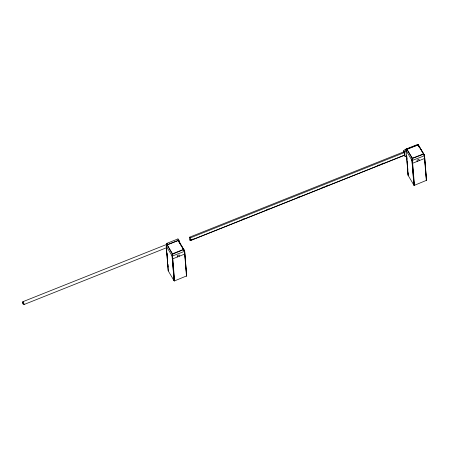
<?xml version="1.0" encoding="UTF-8"?>
<svg xmlns="http://www.w3.org/2000/svg" width="449" height="449" viewBox="0 0 449 449"><rect width="100%" height="100%" fill="white"/><g stroke="black" fill="none" stroke-linecap="round" stroke-linejoin="round"><path stroke-width="0.67" d="M167.112 244.795L178.236 240.367L183.568 249.38L172.45 253.808L167.112 244.795L172.343 253.943L172.809 254.067L183.59 249.627L178.113 240.58L167.337 244.823L166.214 245.962L168.24 270.904L174.055 280.732L174.582 280.872L186.694 275.882L184.668 250.935L178.236 240.367M183.557 249.476L184.668 250.935L184.477 251.361L172.208 256.087L166.248 246.136L167.163 244.683M406.121 150.258L408.096 175.334L413.911 185.156L414.438 185.297L426.55 180.307L424.518 155.365L418.704 145.538L417.766 145.033L407.187 149.248L406.104 150.561L412.059 160.518L424.327 155.792L424.518 155.365L418.086 144.791L407.17 148.995L406.996 149.377L412.3 158.233L423.222 154.029L423.39 153.648L418.086 144.791M408.119 172.837L408.096 175.334M423.413 153.9L423.239 154.282L412.322 158.486L406.985 149.472M415.825 145.83L415.853 145.375L415.202 145.588M190.219 240.653L190.101 237.948L189.641 237.173L404.1 151.723L404.56 152.492L404.678 155.197L190.219 240.653L189.641 237.173M166.248 246.136L167.135 245.047M406.104 150.561L407.019 149.107M403.87 152.688L403.707 150.662L405.295 149.371L417.643 144.449M406.755 156.448L405.065 156.46L404.74 152.407L406.328 151.111L405.295 149.371M406.076 149.225L406.85 149.191M410.639 147.407L411.413 147.373M166.77 243.397L177.86 238.98M22.826 301.734L167.123 244.239M190.101 237.948L404.56 152.492M24.005 304.534L167.006 247.551M191.291 239.749L193.238 238.969M241.977 219.55L243.93 218.77M266.678 209.705L268.625 208.931M297.221 197.538L299.169 196.757M321.916 187.699L323.864 186.919M326.462 185.886L328.415 185.106M377.154 165.687L379.102 164.906M381.701 163.874L383.654 163.094M172.809 258.809L184.696 254.072M412.659 163.234L424.546 158.497M418.563 145.409L417.744 144.78M178.708 240.984L178.096 240.327M178.854 241.113L178.36 240.479M418.401 145.364L417.946 144.752M178.326 240.973L177.894 240.355M423.441 154.052L424.558 155.534M183.59 249.627L184.702 251.109M415.853 145.375L416.071 145.745M415.533 145.386L415.752 145.757M411.29 147.193L411.509 147.564M410.97 147.205L411.189 147.575M406.727 149.012L406.946 149.382M406.407 149.023L406.626 149.394M403.707 150.662L404.74 152.407M404.678 155.197L404.308 154.282L404.762 155.051L190.309 240.507L189.848 239.732M404.375 155.298L405.065 156.46M426.494 180.436L424.501 155.663L423.39 153.648M426.326 180.56L424.327 155.792L423.222 154.029M418.816 146.913L418.704 145.538L418.215 144.909M419.142 160.652L419.035 159.328L417.054 160.119L417.16 161.444M412.642 158.244L412.446 160.523L414.438 185.297M412.44 158.273L412.216 160.557L414.214 185.33M412.3 158.233L412.059 160.518L414.051 185.285M412.176 158.121L411.918 160.383L413.911 185.156M406.788 156.291L407.007 159.047M407.232 161.808L407.451 164.564M407.731 168.01L407.894 170.081M406.564 155.764L408.119 175.031M186.638 276.012L184.646 251.238L183.534 249.223M186.47 276.135L184.477 251.361L183.366 249.605M179.291 256.227L179.185 254.903L177.203 255.694L177.31 257.019M172.786 253.82L172.59 256.098L174.582 280.872M172.59 253.848L172.365 256.132L174.358 280.906M172.45 253.808L172.208 256.087L174.201 280.861M172.321 253.696L172.062 255.958L174.055 280.732M167.314 244.57L166.27 245.833L168.24 270.904M166.658 248.42L166.826 250.486M167.045 253.242L167.269 256.003M167.488 258.759L167.713 261.52M167.932 264.276L168.156 267.032M167.073 244.553A1.527 0.337 68.3 0 1 167.64 244.711M22.815 302.329A1.527 0.337 68.3 0 1 23.18 301.964A1.527 0.337 68.3 0 1 24.016 303.939A1.527 0.337 68.3 0 1 23.651 304.304M177.787 239.165A2.441 0.533 68.3 0 1 178.955 240.237A2.441 0.533 68.3 0 1 179.825 243.268M166.753 244.346A2.441 0.533 68.3 0 1 167.864 244.654M178.478 240.086A1.285 0.281 68.3 0 1 178.741 240.434M178.882 240.698A1.285 0.281 68.3 0 1 179.145 241.309M22.45 302.351C22.82 305.443 24.212 303.676 22.45 302.351"/></g></svg>
